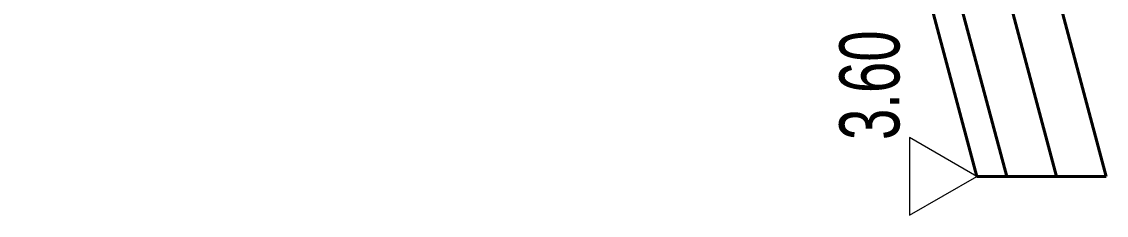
# Model space of a CAD drawing. Header units: millimetres. Extents: x 73 to 57768, y -40361 to 10065.
# Drawn here: x 3378.3 to 3603.9, y 2306.7 to 2346.9 of the extents above; entities that cross this region are included whole.
import ezdxf

# ---------------------------------------------------------------- set-up
doc = ezdxf.new("R2010")
doc.units = ezdxf.units.MM
doc.layers.add('hec', color=253, linetype='Continuous', lineweight=5)
doc.layers.add('presjek', color=7, linetype='Continuous', lineweight=40, true_color=0xe37da2)
doc.styles.add('1na50', font='', dxfattribs={"height": 15})
doc.styles.get('1na50').set_extended_font_data('SwitzerlandCondLight BH')

msp = doc.modelspace()

# ---------------------------------------------------------------- linework, layer by layer
at = {"layer": 'hec'}
msp.add_lwpolyline([(3576.951, 2314.802), (3562.938, 2322.892), (3562.938, 2306.711)], close=True, dxfattribs=at)
at = {"layer": 'presjek'}
for p, q in [((3576.951, 2314.802), (3378.267, 3056.302)), ((3583.163, 2314.802), (3384.479, 3056.302)), ((3593.516, 2314.802), (3394.831, 3056.302)), ((3603.868, 2314.802), (3586.942, 2377.972)), ((3576.951, 2314.802), (3603.868, 2314.802))]:
    msp.add_line(p, q, dxfattribs=at)

# ---------------------------------------------------------------- texts
at = {"layer": 'hec', "style": '1na50', "width": 0.7}
msp.add_text('3.60', height=12.5, rotation=90, dxfattribs=at).set_placement((3560.842, 2322.349))

doc.saveas('drawing.dxf')
